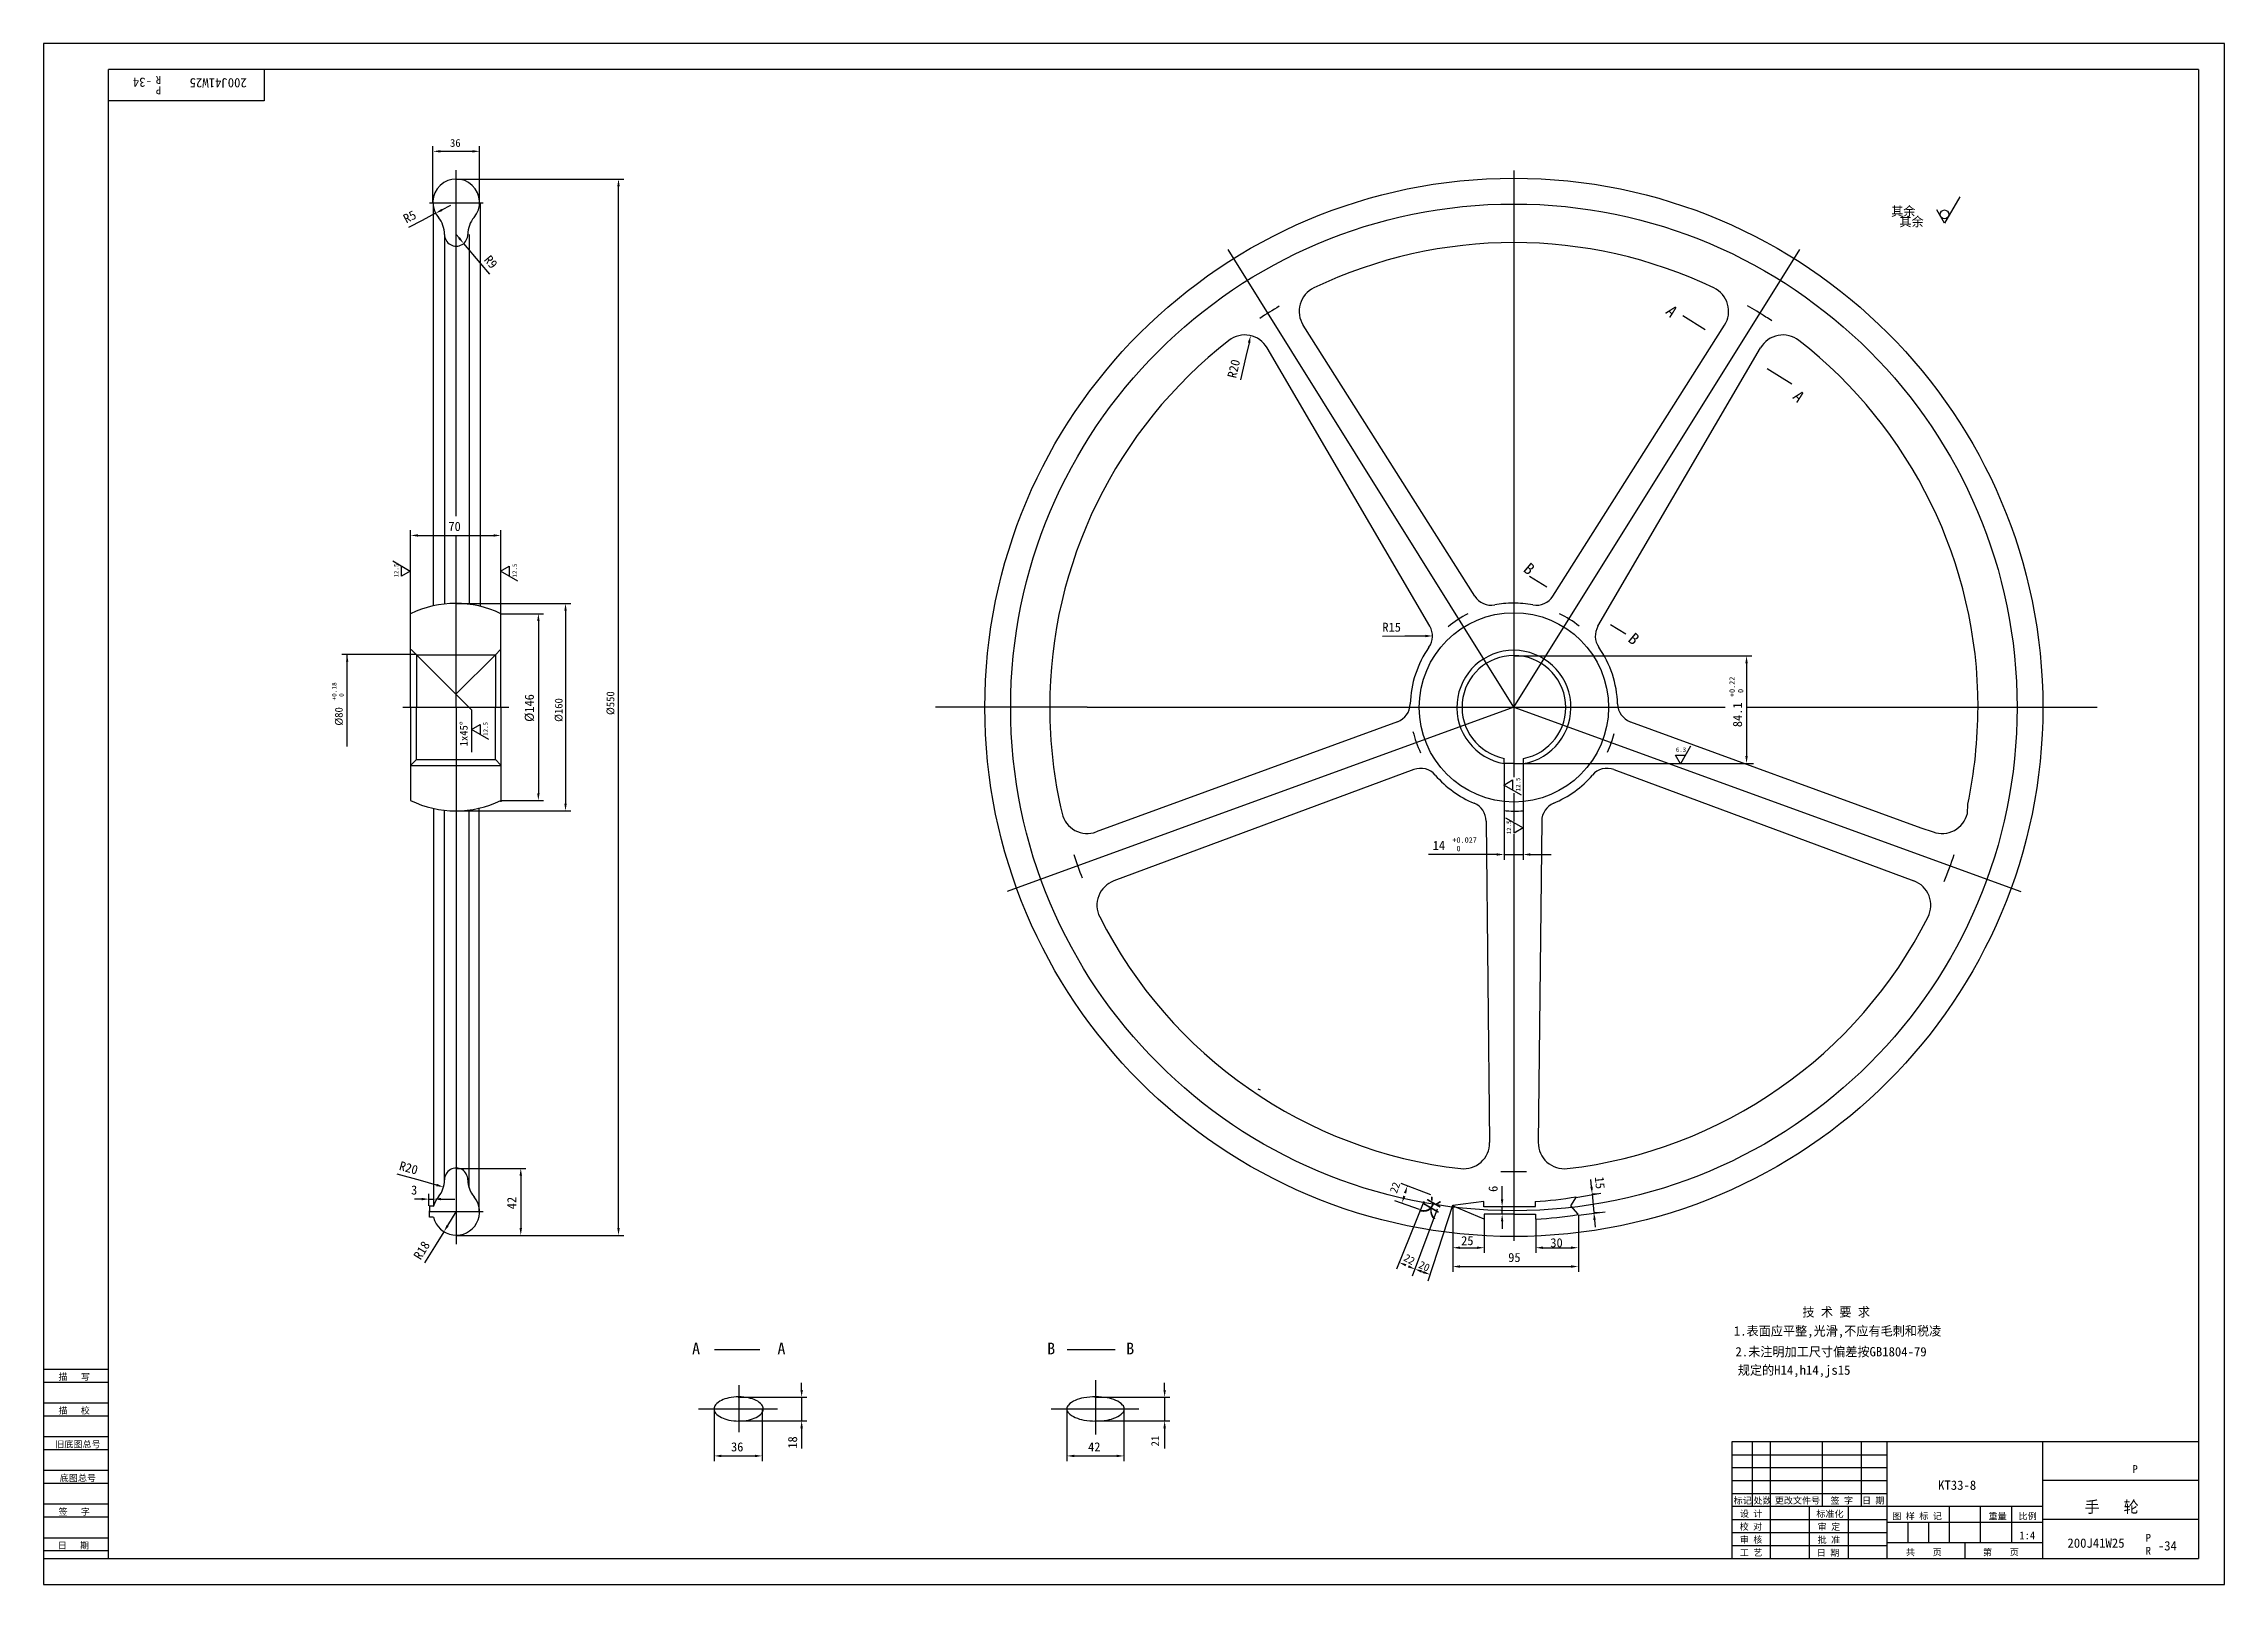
# Model space of a CAD drawing. Header units: metres. Extents: x 0 to 841, y 0 to 594.
import ezdxf

# ---------------------------------------------------------------- set-up
doc = ezdxf.new("R2010")
doc.units = ezdxf.units.M
for name, color, linetype in [('C', 6, 'Continuous'), ('D', 1, 'Continuous'), ('FL', 5, 'Continuous'), ('T', 7, 'Continuous'), ('TL', 4, 'Continuous')]:
    doc.layers.add(name, color=color, linetype=linetype)

# ---------------------------------------------------------------- blocks, each defined once
blk = doc.blocks.new('TUKUN1')
at = {"layer": 'FL'}
for p, q in [((0, 594), (0, 0)), ((841, 594), (0, 594)), ((841, 0), (841, 594)), ((0, 78), (25, 78)), ((0, 70), (25, 70)), ((0, 65), (25, 65)), ((0, 57), (25, 57)), ((0, 52), (25, 52)), ((659, 30), (659, 55)), ((666, 10), (666, 55)), ((686, 30), (686, 55)), ((701, 30), (701, 55)), ((0, 44), (25, 44)), ((651, 50), (711, 50)), ((651, 45), (711, 45)), ((0, 39), (25, 39)), ((651, 40), (711, 40)), ((651, 35), (711, 35)), ((0, 31), (25, 31)), ((0, 26), (25, 26)), ((696, 10), (696, 30)), ((0, 18), (25, 18)), ((651, 25), (711, 25)), ((651, 20), (711, 20)), ((0, 13), (25, 13)), ((651, 15), (711, 15)), ((0, 0), (841, 0))]:
    blk.add_line(p, q, dxfattribs=at)
at = {"layer": 'TL'}
for p, q in [((25, 10), (25, 584)), ((831, 584), (25, 584)), ((85, 584), (85, 572)), ((831, 584), (831, 10)), ((85, 572), (25, 572)), ((0, 83), (25, 83)), ((651, 55), (651, 10)), ((831, 55), (651, 55)), ((711, 10), (711, 55)), ((771, 10), (771, 55)), ((831, 40), (771, 40)), ((771, 30), (651, 30)), ((681, 10), (681, 30)), ((735, 16), (735, 30)), ((747, 16), (747, 30)), ((759, 16), (759, 30)), ((711, 24), (771, 24)), ((719, 16), (719, 24)), ((727, 16), (727, 24)), ((831, 25), (771, 25)), ((0, 10), (831, 10)), ((771, 16), (711, 16)), ((741, 10), (741, 16))]:
    blk.add_line(p, q, dxfattribs=at)
at = {"layer": 'T'}
for s, p in [('描   写', (5.74, 78.76)), ('描   校', (5.74, 65.76)), ('旧底图总号', (4.49, 52.76)), ('底图总号', (6.22, 39.76)), ('标记', (651.75, 31.07)), ('处数', (659.38, 31.07)), ('更改文件号', (667.61, 31.07)), ('签 字', (689.1, 31.07)), ('日 期', (701.23, 31.07)), ('签   字', (5.74, 26.76)), ('设 计', (654.14, 25.99)), ('标准化', (683.65, 25.93)), ('图 样 标 记', (712.95, 25.04)), ('重量', (750.03, 25.04)), ('比例', (761.64, 25.04)), ('校 对', (654.05, 20.99)), ('审 核', (654.14, 15.99)), ('批 准', (684.13, 15.93)), ('审 定', (684.13, 20.93)), ('日   期', (5.45, 13.76)), ('工 艺', (654.14, 10.99)), ('日 期', (683.84, 10.93)), ('共    页', (718.18, 11.13)), ('第    页', (747.9, 11.13))]:
    blk.add_text(s, height=2.5, dxfattribs=at).set_placement(p)

msp = doc.modelspace()

# ---------------------------------------------------------------- linework, layer by layer
at = {"layer": 'C'}
for p, q in [((159.11, 411.84), (159.11, 545.23)), ((567, 545.11), (567, 311.15)), ((148.84, 532.68), (169.49, 532.68)), ((567, 338.2), (456.78, 514.59)), ((567, 338.2), (677.22, 514.59)), ((159.11, 338.09), (159.11, 404.38)), ((138.51, 338.2), (179.35, 338.2)), ((159.11, 338.31), (159.11, 131.17)), ((402.5, 338.2), (344, 338.2)), ((567, 338.2), (371.54, 267.06)), ((402.5, 338.2), (648.45, 338.2)), ((567, 338.2), (762.46, 267.06)), ((656.74, 338.2), (734.65, 338.2)), ((734.65, 338.2), (792, 338.2)), ((567, 304.97), (567, 294.16)), ((567, 289.2), (567, 195.11)), ((567, 195.11), (567, 132.44)), ((148.84, 143.71), (148.59, 143.71)), ((148.84, 143.71), (169.49, 143.71)), ((268.06, 76.78), (268.06, 58.69)), ((405.67, 78.69), (405.67, 57.75)), ((252.51, 67.63), (283, 67.63)), ((388.5, 67.63), (422.38, 67.63))]:
    msp.add_line(p, q, dxfattribs=at)
msp.add_circle((567, 338.11), 194.06, dxfattribs=at)
at = {"layer": 'D'}
for p, q in [((150.16, 532.61), (150.16, 554.48)), ((152.96, 552.48), (165.31, 552.48)), ((168.11, 532.61), (168.11, 554.48)), ((158.83, 541.76), (223.7, 541.76)), ((221.7, 137.34), (221.7, 538.96)), ((153.62, 529.9), (157.05, 531.7)), ((733.08, 524.79), (730.15, 529.86)), ((733.08, 524.79), (730.15, 529.86)), ((738.93, 534.93), (733.08, 524.79)), ((738.93, 534.93), (733.08, 524.79)), ((145.93, 525.84), (140.69, 523.08)), ((151.15, 528.59), (145.93, 525.84)), ((160.2, 519.1), (159.11, 520.41)), ((161.99, 516.95), (168.22, 509.49)), ((168.22, 509.49), (171.91, 505.07)), ((463.64, 473.44), (461.55, 464.42)), ((464.85, 478.69), (463.64, 473.44)), ((141.55, 374.22), (141.55, 406.38)), ((144.35, 404.38), (173.54, 404.38)), ((176.34, 374.22), (176.34, 406.38)), ((134.65, 394.55), (141.41, 390.64)), ((138.03, 388.69), (138.03, 392.59)), ((141.41, 390.64), (138.03, 388.69)), ((176.17, 390.64), (179.55, 392.59)), ((182.93, 386.74), (176.17, 390.64)), ((179.55, 392.59), (179.55, 388.69)), ((159.16, 378.17), (203.27, 378.17)), ((176.34, 374.22), (192.8, 374.22)), ((190.8, 371.42), (190.8, 304.98)), ((201.27, 375.37), (201.27, 301.04)), ((524.91, 365.55), (516.32, 365.48)), ((532.82, 365.62), (524.91, 365.55)), ((143.78, 358.48), (115.06, 358.48)), ((117.06, 323.08), (117.06, 358.48)), ((143.74, 358.4), (150.81, 351.33)), ((174.25, 358.4), (159, 343.15)), ((566.81, 357.92), (658.74, 357.92)), ((656.74, 355.12), (656.74, 319.33)), ((150.81, 351.33), (164.95, 337.19)), ((164.95, 337.19), (164.95, 330.49)), ((164.95, 330.49), (164.95, 320.79)), ((164.96, 329.59), (168.34, 331.54)), ((171.72, 325.68), (164.96, 329.59)), ((168.34, 331.54), (168.34, 327.63)), ((629.27, 319.71), (633.18, 319.71)), ((631.22, 316.33), (629.27, 319.71)), ((635.13, 323.09), (631.22, 316.33)), ((563.19, 316.33), (563.19, 279.38)), ((570.56, 316.33), (570.56, 279.38)), ((570.65, 316.42), (659.44, 316.42)), ((563.14, 308.18), (566.52, 310.13)), ((569.9, 304.27), (563.14, 308.18)), ((566.52, 310.13), (566.52, 306.22)), ((159.16, 298.24), (203.27, 298.24)), ((176.34, 302.18), (192.8, 302.18)), ((563.78, 295.51), (570.54, 291.61)), ((567.16, 289.66), (567.16, 293.56)), ((570.54, 291.61), (567.16, 289.66)), ((557.59, 281.38), (534.01, 281.38)), ((560.39, 281.38), (557.59, 281.38)), ((563.19, 281.38), (570.56, 281.38)), ((573.36, 281.38), (576.16, 281.38)), ((576.16, 281.38), (581.42, 281.38)), ((468.22, 191.06), (469.16, 190.65)), ((159.08, 160.39), (186.01, 160.39)), ((145.32, 155.69), (136.4, 158.16)), ((151.55, 153.96), (145.32, 155.69)), ((184.01, 157.59), (184.01, 137.34)), ((535.02, 150.18), (523.48, 154.49)), ((525.88, 153.5), (525.91, 153.58)), ((562.47, 151.21), (562.47, 153.47)), ((596.94, 153.29), (596.68, 156.08)), ((145.82, 148.54), (143.02, 148.54)), ((148.62, 145.89), (148.62, 150.54)), ((148.62, 148.54), (150.49, 148.54)), ((153.29, 148.54), (156.09, 148.54)), ((155.84, 138.34), (159.11, 143.61)), ((156.09, 148.54), (158.52, 148.54)), ((530.65, 144.52), (521.1, 147.84)), ((532.25, 147.67), (521.71, 121.5)), ((523.89, 147.05), (523.83, 146.89)), ((537.44, 144.68), (527.8, 118.87)), ((543.34, 146.08), (533.87, 116.92)), ((543.4, 146.06), (543.4, 127.79)), ((562.47, 148.41), (562.47, 151.21)), ((562.47, 142.72), (562.47, 145.61)), ((590.91, 149.21), (600.5, 150.84)), ((591.91, 142.38), (602.16, 143.67)), ((597.2, 150.5), (599.19, 150.69)), ((597.2, 150.5), (597.86, 143.35)), ((597.86, 143.35), (599.86, 143.53)), ((154.36, 135.96), (151.4, 131.2)), ((555.59, 140.77), (555.59, 127.79)), ((562.47, 139.92), (562.47, 137.12)), ((575.41, 140.79), (575.41, 127.79)), ((591.89, 142.53), (591.89, 127.79)), ((598.12, 140.56), (598.38, 137.77)), ((151.4, 131.2), (146.87, 123.91)), ((159.08, 134.54), (186.01, 134.54)), ((186.01, 134.54), (223.7, 134.54)), ((543.4, 127.79), (543.4, 120.53)), ((546.2, 129.79), (552.79, 129.79)), ((578.21, 129.79), (589.09, 129.79)), ((591.89, 127.79), (591.89, 120.53)), ((531.44, 120.62), (532.07, 120.39)), ((546.2, 122.53), (589.09, 122.53)), ((258.78, 90.58), (276.2, 90.58)), ((394.79, 90.58), (413.18, 90.58)), ((292.33, 74.94), (292.33, 77.74)), ((432.32, 74.94), (432.32, 77.74)), ((258.56, 67.81), (258.56, 47.52)), ((267.84, 72.14), (294.33, 72.14)), ((277.14, 67.81), (277.14, 47.52)), ((292.33, 72.14), (292.33, 63.01)), ((394.63, 67.81), (394.63, 47.52)), ((405.4, 72.14), (434.32, 72.14)), ((416.63, 67.81), (416.63, 47.52)), ((432.32, 72.14), (432.32, 63.01)), ((267.84, 63.01), (294.33, 63.01)), ((292.33, 60.21), (292.33, 57.41)), ((405.4, 63.01), (434.32, 63.01)), ((432.32, 60.21), (432.32, 57.41)), ((292.33, 57.41), (292.33, 52.32)), ((432.32, 57.41), (432.32, 52.32)), ((261.36, 49.52), (274.34, 49.52)), ((397.43, 49.52), (413.83, 49.52))]:
    msp.add_line(p, q, dxfattribs=at)
msp.add_circle((733.08, 528.17), 1.69, dxfattribs=at)
msp.add_circle((733.08, 528.17), 1.69, dxfattribs=at)
for points in [[(152.96, 552.94), (152.96, 552.01), (150.16, 552.48)], [(165.31, 552.94), (165.31, 552.01), (168.11, 552.48)], [(221.23, 538.96), (222.17, 538.96), (221.7, 541.76)], [(153.84, 529.48), (153.41, 530.31), (151.15, 528.59)], [(159.84, 518.8), (160.55, 519.4), (161.99, 516.95)], [(465.31, 478.59), (464.4, 478.8), (465.48, 481.42)], [(144.35, 404.85), (144.35, 403.92), (141.55, 404.38)], [(173.54, 404.85), (173.54, 403.92), (176.34, 404.38)], [(190.34, 371.42), (191.27, 371.42), (190.8, 374.22)], [(200.8, 375.37), (201.74, 375.37), (201.27, 378.17)], [(532.83, 365.15), (532.82, 366.09), (535.62, 365.64)], [(116.61, 355.68), (117.06, 358.48), (117.51, 355.68)], [(656.27, 355.12), (657.2, 355.12), (656.74, 357.92)], [(656.27, 319.33), (657.2, 319.33), (656.74, 316.53)], [(190.34, 304.98), (191.27, 304.98), (190.8, 302.18)], [(200.8, 301.04), (201.74, 301.04), (201.27, 298.24)], [(560.39, 281.85), (560.39, 280.92), (563.19, 281.38)], [(573.36, 281.85), (573.36, 280.92), (570.56, 281.38)], [(183.55, 157.59), (184.48, 157.59), (184.01, 160.39)], [(151.42, 153.51), (151.67, 154.41), (154.24, 153.21)], [(524.61, 150.96), (525.5, 150.69), (525.88, 153.5)], [(597.41, 153.33), (596.48, 153.25), (597.2, 150.5)], [(145.82, 149), (145.82, 148.07), (148.62, 148.54)], [(153.29, 149), (153.29, 148.07), (150.49, 148.54)], [(524.27, 149.87), (525.17, 149.59), (523.89, 147.05)], [(562, 148.41), (562.93, 148.41), (562.47, 145.61)], [(598.59, 140.61), (597.66, 140.52), (597.86, 143.35)], [(156.23, 138.09), (155.44, 138.59), (154.36, 135.96)], [(183.55, 137.34), (184.48, 137.34), (184.01, 134.54)], [(221.23, 137.34), (222.17, 137.34), (221.7, 134.54)], [(562, 139.92), (562.93, 139.92), (562.47, 142.72)], [(546.2, 130.26), (546.2, 129.33), (543.4, 129.79)], [(552.79, 130.26), (552.79, 129.33), (555.59, 129.79)], [(578.21, 130.26), (578.21, 129.33), (575.41, 129.79)], [(589.09, 130.26), (589.09, 129.33), (591.89, 129.79)], [(525.53, 123.45), (525.16, 122.59), (522.78, 124.14)], [(526.47, 123.04), (526.1, 122.18), (528.85, 121.5)], [(531.6, 121.06), (531.28, 120.18), (528.81, 121.57)], [(532.23, 120.83), (531.91, 119.95), (534.7, 119.44)], [(546.2, 123), (546.2, 122.07), (543.4, 122.53)], [(589.09, 123), (589.09, 122.07), (591.89, 122.53)], [(291.86, 74.94), (292.8, 74.94), (292.33, 72.14)], [(431.85, 74.94), (432.78, 74.94), (432.32, 72.14)], [(291.86, 60.21), (292.8, 60.21), (292.33, 63.01)], [(431.85, 60.21), (432.78, 60.21), (432.32, 63.01)], [(261.36, 49.98), (261.36, 49.05), (258.56, 49.52)], [(274.34, 49.98), (274.34, 49.05), (277.14, 49.52)], [(397.43, 49.98), (397.43, 49.05), (394.63, 49.52)], [(413.83, 49.98), (413.83, 49.05), (416.63, 49.52)]]:
    msp.add_solid(points, dxfattribs=at)
at = {"layer": 'TL'}
for p, q in [((150.27, 532.75), (150.27, 377.25)), ((168.38, 532.75), (168.38, 377.07)), ((154.61, 520.44), (154.61, 377.96)), ((164.05, 520.44), (164.05, 377.87)), ((632.19, 489.23), (640.75, 483.84)), ((551.93, 380.96), (485.73, 485.44)), ((582.07, 380.96), (648.27, 485.44)), ((534.6, 369.36), (471.87, 476.72)), ((599.4, 369.36), (662.13, 476.72)), ((664.62, 468.8), (674.19, 462.78)), ((572.99, 388.69), (579.77, 384.63)), ((141.55, 360.35), (141.55, 374.22)), ((176.34, 360.17), (176.34, 374.7)), ((604.21, 370), (610.13, 366.46)), ((141.55, 338.2), (141.55, 360.35)), ((141.74, 360.4), (143.74, 358.4)), ((143.74, 358.4), (174.24, 358.4)), ((143.74, 358.4), (143.74, 338.41)), ((176.25, 360.4), (174.25, 358.4)), ((174.25, 358.4), (174.25, 338.41)), ((176.34, 338.2), (176.34, 360.17)), ((141.55, 338.2), (141.55, 316.04)), ((143.74, 317.99), (143.74, 337.98)), ((174.25, 317.99), (174.25, 337.98)), ((176.34, 338.2), (176.34, 316.23)), ((522.09, 332.58), (405.91, 290.1)), ((611.91, 332.58), (723.94, 291.61)), ((141.55, 316.04), (141.55, 302.18)), ((141.63, 315.75), (176.2, 315.75)), ((141.74, 315.99), (143.74, 317.99)), ((143.74, 317.99), (174.24, 317.99)), ((176.25, 315.99), (174.25, 317.99)), ((176.34, 316.23), (176.34, 301.7)), ((528.41, 314.13), (412.72, 271.19)), ((563.3, 316.42), (563.3, 318.45)), ((567, 316.42), (563.3, 316.42)), ((566.95, 316.42), (570.65, 316.42)), ((570.65, 316.42), (570.65, 318.44)), ((605.59, 314.13), (721.28, 271.19)), ((150.47, 145.76), (150.47, 299.15)), ((154.61, 155.96), (154.61, 298.43)), ((164.05, 152.94), (164.05, 298.52)), ((168.03, 143.64), (168.03, 299.33)), ((556.32, 294.3), (557.64, 170.33)), ((577.74, 294.33), (576.42, 170.33)), ((723.94, 291.61), (728.7, 290.1)), ((150.27, 145.8), (148.75, 145.8)), ((148.75, 145.8), (148.75, 143.71)), ((148.75, 141.59), (148.75, 143.68)), ((150.27, 145.8), (150.38, 145.8)), ((150.27, 143.64), (150.27, 143.71)), ((555.59, 140.77), (543.36, 145.93)), ((555.4, 147.61), (543.4, 146.06)), ((555.4, 145.61), (555.4, 147.61)), ((566.9, 145.61), (555.4, 145.61)), ((566.84, 145.63), (575.34, 145.63)), ((575.34, 145.63), (575.34, 147.63)), ((591.02, 149.41), (588.79, 145.89)), ((588.79, 145.89), (591.69, 142.72)), ((150.27, 141.59), (148.75, 141.59)), ((150.27, 141.59), (150.34, 141.59)), ((566.84, 142.77), (555.59, 142.77)), ((555.59, 142.77), (555.59, 140.77)), ((566.84, 142.77), (575.34, 142.77)), ((575.34, 142.77), (575.34, 140.77))]:
    msp.add_line(p, q, dxfattribs=at)
for points in [[(742.06, 300.77, 0.05), (746, 338.2, 0.12)], [(732.96, 271.03, 0.02), (736.79, 281.45, 0.12)]]:
    msp.add_lwpolyline(points, format="xyb", dxfattribs=at)
msp.add_lwpolyline([(741.87, 297.2), (742.06, 300.77)], dxfattribs=at)
for points in [[(268.06, 72.29, 0.05), (264.23, 71.9, 0.06), (261.36, 70.92, 0.1), (259.16, 69.2, 0.18), (258.59, 67.63, 0.18), (259.16, 66.06, 0.1), (261.36, 64.33, 0.06), (264.23, 63.36, 0.05), (268.06, 62.97, 0.05), (271.89, 63.36, 0.06), (274.76, 64.33, 0.1), (276.96, 66.06, 0.18), (277.53, 67.63, 0.18), (276.96, 69.2, 0.1), (274.76, 70.92, 0.06), (271.89, 71.9, 0.05)], [(405.67, 72.29, 0.04), (401.16, 71.9, 0.06), (397.84, 70.92, 0.1), (395.22, 69.15, 0.2), (394.6, 67.63, 0.2), (395.22, 66.11, 0.1), (397.84, 64.33, 0.06), (401.16, 63.36, 0.04), (405.67, 62.97, 0.04), (410.18, 63.36, 0.06), (413.5, 64.33, 0.1), (416.12, 66.11, 0.2), (416.74, 67.63, 0.2), (416.12, 69.15, 0.1), (413.5, 70.92, 0.06), (410.18, 71.9, 0.04)]]:
    msp.add_lwpolyline(points, format="xyb", close=True, dxfattribs=at)
for radius in [204, 36.5]:
    msp.add_circle((567, 338.11), radius, dxfattribs=at)
for centre, radius, start, end in [((159.11, 532.79), 9, 319.74, 220.26), ((144.61, 520.51), 10, 359.59, 40.26), ((173.61, 520.51), 10, 139.74, 180.41), ((159.11, 520.41), 4.5, 179.59, 0.41), ((567, 338.29), 179, 64.47, 115.53), ((494.18, 490.79), 10, 115.53, 212.36), ((639.82, 490.79), 10, 327.64, 64.47), ((567, 338.29), 179, 120.36, 123.2), ((567, 338.29), 179, 57.11, 59.78), ((567, 338.29), 179, 56.24, 57.11), ((567, 338.29), 179, 127.88, 180.03), ((463.23, 471.68), 10, 30.3, 127.88), ((670.77, 471.68), 10, 52.12, 149.7), ((567, 338.29), 179, 359.97, 52.12), ((558.26, 384.97), 7.5, 212.36, 280.6), ((575.74, 384.97), 7.5, 259.4, 327.64), ((158.94, 338.2), 40, 64.22, 115.78), ((567, 338.29), 40, 116.27, 129.42), ((567, 338.29), 40, 95.7, 100.6), ((567, 338.29), 40, 85.01, 95.7), ((567, 338.29), 40, 79.4, 85.01), ((567, 338.29), 40, 51.1, 63.88), ((528.12, 365.58), 7.5, 324.93, 30.3), ((605.88, 365.58), 7.5, 149.7, 215.07), ((567, 338.29), 40, 144.93, 178.38), ((567, 338.11), 22, 279.54, 260.32), ((567, 338.11), 20, 280.5, 259.34), ((567, 338.29), 40, 1.62, 35.07), ((567, 338.11), 179, 179.97, 193.21), ((519.52, 339.63), 7.5, 290.09, 358.38), ((614.48, 339.63), 7.5, 181.62, 249.91), ((567, 338.11), 40, 193.39, 205.92), ((567, 338.11), 40, 334.46, 345.48), ((531.02, 307.1), 7.5, 40.75, 110.36), ((567, 338.11), 40, 220.75, 247.5), ((567, 338.11), 40, 292.58, 319.25), ((602.98, 307.1), 7.5, 69.64, 139.25), ((158.94, 338.2), 40, 244.22, 295.78), ((402.47, 299.49), 10, 193.21, 290.09), ((548.82, 294.22), 7.5, 0.61, 67.5), ((567, 338.11), 40, 264.47, 275.22), ((585.24, 294.25), 7.5, 112.58, 179.39), ((732.14, 299.49), 10, 249.91, 346.79), ((567, 338.11), 179, 198.49, 201.55), ((416.2, 261.82), 10, 110.36, 206.84), ((717.8, 261.82), 10, 333.16, 69.64), ((567, 338.11), 179, 206.84, 263.42), ((567, 338.11), 179, 276.6, 333.16), ((547.64, 170.22), 10, 263.42, 0.61), ((586.42, 170.23), 10, 179.39, 276.6), ((159.11, 155.99), 4.5, 359.59, 180.41), ((144.61, 155.88), 10, 319.74, 0.41), ((173.61, 155.88), 10, 179.59, 220.26), ((567, 338.11), 179, 268.38, 271.57), ((159.11, 143.61), 9, 192.92, 40.26), ((159.11, 143.61), 9, 139.74, 165.89), ((566.51, 295.28), 147.92, 273.36, 279.54), ((566.53, 295.29), 154.77, 273.3, 279.37)]:
    msp.add_arc(centre, radius, start, end, dxfattribs=at)

# ---------------------------------------------------------------- block references
at = {"layer": 'D'}
msp.add_blockref('TUKUN1', (0, 0), dxfattribs=at)

# ---------------------------------------------------------------- texts
for s, height, rotation, p in [('-34', 3.6, 180, (41.75, 580.86)), ('R', 3, 180, (45.29, 581.49)), ('R', 3, 180, (45.29, 581.49)), ('200J41W25', 3.6, 180, (78.35, 580.65)), ('P', 3, 180, (45.29, 577.48)), ('P', 3, 180, (45.29, 577.48)), ('R5', 3.5, 27.8, (139.88, 524.63)), ('R9', 3.5, 309.85, (169.62, 510.55)), ('A', 4.5, 315, (625.21, 490.31)), ('A', 4.5, 315, (625.21, 490.31)), ('R20', 3.5, 76.99, (459.85, 464.81)), ('A', 4.5, 315, (674.19, 457.48)), ('12.5', 1.7, 90, (136.8, 388.21)), ('12.5', 1.7, 90, (182.48, 388.21)), ('B', 4.5, 320, (570.29, 390.81)), ('R15', 3.5, 0.49, (516.31, 367.23)), ('B', 4.5, 320, (610.65, 363.83)), ('+0.18', 1.8, 90, (112.94, 340.74)), ('+0.22', 2.1, 90, (652.19, 342.09)), ('%%C80', 3, 90, (115.34, 331.07)), (' 0', 1.8, 90, (115.76, 340.74)), ('%%C146', 3.5, 90, (189.05, 332.53)), ('%%C160', 3, 90, (200.11, 332.5)), ('%%c550', 3, 90, (220.08, 335.16)), ('84.1', 3.5, 90, (654.99, 330.48)), (' 0', 2.1, 90, (655.48, 342.09)), ('1x45%%d', 3, 90, (163.52, 323.08)), ('12.5', 1.7, 90, (171.27, 327.16)), ('12.5', 1.7, 90, (569.45, 305.75)), ('12.5', 1.7, 90, (565.93, 289.18)), ('R20', 3.5, 344.49, (136.87, 159.85)), ('22', 3, 70, (521.85, 150.54)), ('6', 3.5, 90, (560.72, 151.3)), ('15', 3.5, 275.3, (598.2, 157.04)), ('42', 3.5, 90, (182.26, 144.63)), ('R18', 3.5, 58.15, (145.38, 124.83)), ('22', 3, 330, (524.22, 125.01)), ('20', 3, 335, (530, 122.17)), ('18', 3.5, 90, (290.58, 52.32)), ('21', 3, 90, (430.14, 53.2))]:
    msp.add_text(s, height=height, rotation=rotation, dxfattribs=at).set_placement(p)
for s, height, p in [('36', 3, (156.73, 554.22)), ('其余', 3.6, (712.51, 527.58)), ('其余', 3.6, (715.69, 523.55)), ('70', 3.5, (156.11, 406.13)), ('6.3', 1.7, (629.44, 320.94)), ('14', 3.5, (535.68, 283.13)), ('+0.027', 2.1, (543.3, 285.93)), (' 0', 2.1, (543.3, 282.64)), ('3', 3.5, (141.71, 150.29)), ('25', 3.5, (546.66, 130.77)), ('95', 3.5, (564.81, 124.28)), ('30', 3.5, (581.07, 129.95)), ('技 术 要 求', 3.6, (678.27, 103.25)), ('A', 4.5, (250.08, 88.68)), ('A', 4.5, (283, 88.68)), ('B', 4.5, (387.03, 88.68)), ('B', 4.5, (417.52, 88.68)), ('1.表面应平整,光滑,不应有毛刺和税凌', 3.6, (651.82, 95.92)), ('2.未注明加工尺寸偏差按GB1804-79', 3.6, (652.45, 87.9)), ('规定的H14,h14,js15', 3.6, (653.36, 80.8)), ('36', 3.5, (265.1, 51.27)), ('42', 3.5, (402.8, 51.27)), ('P', 3, (805.56, 42.97)), ('KT33-8', 3.6, (730.59, 36.45)), ('手   轮', 4.5, (787.07, 27.63)), ('1:4', 3, (761.91, 17.37)), ('200J41W25', 3.6, (780.47, 14.12)), ('P', 3, (810.65, 16.46)), ('R', 3, (810.65, 11.47)), ('-34', 3.6, (815.35, 13.08))]:
    msp.add_text(s, height=height, dxfattribs=at).set_placement(p)
at = {"layer": 'TL'}
msp.add_text('关', height=6, rotation=330, dxfattribs=at).set_placement((530.26, 144.71))

doc.saveas('drawing.dxf')
